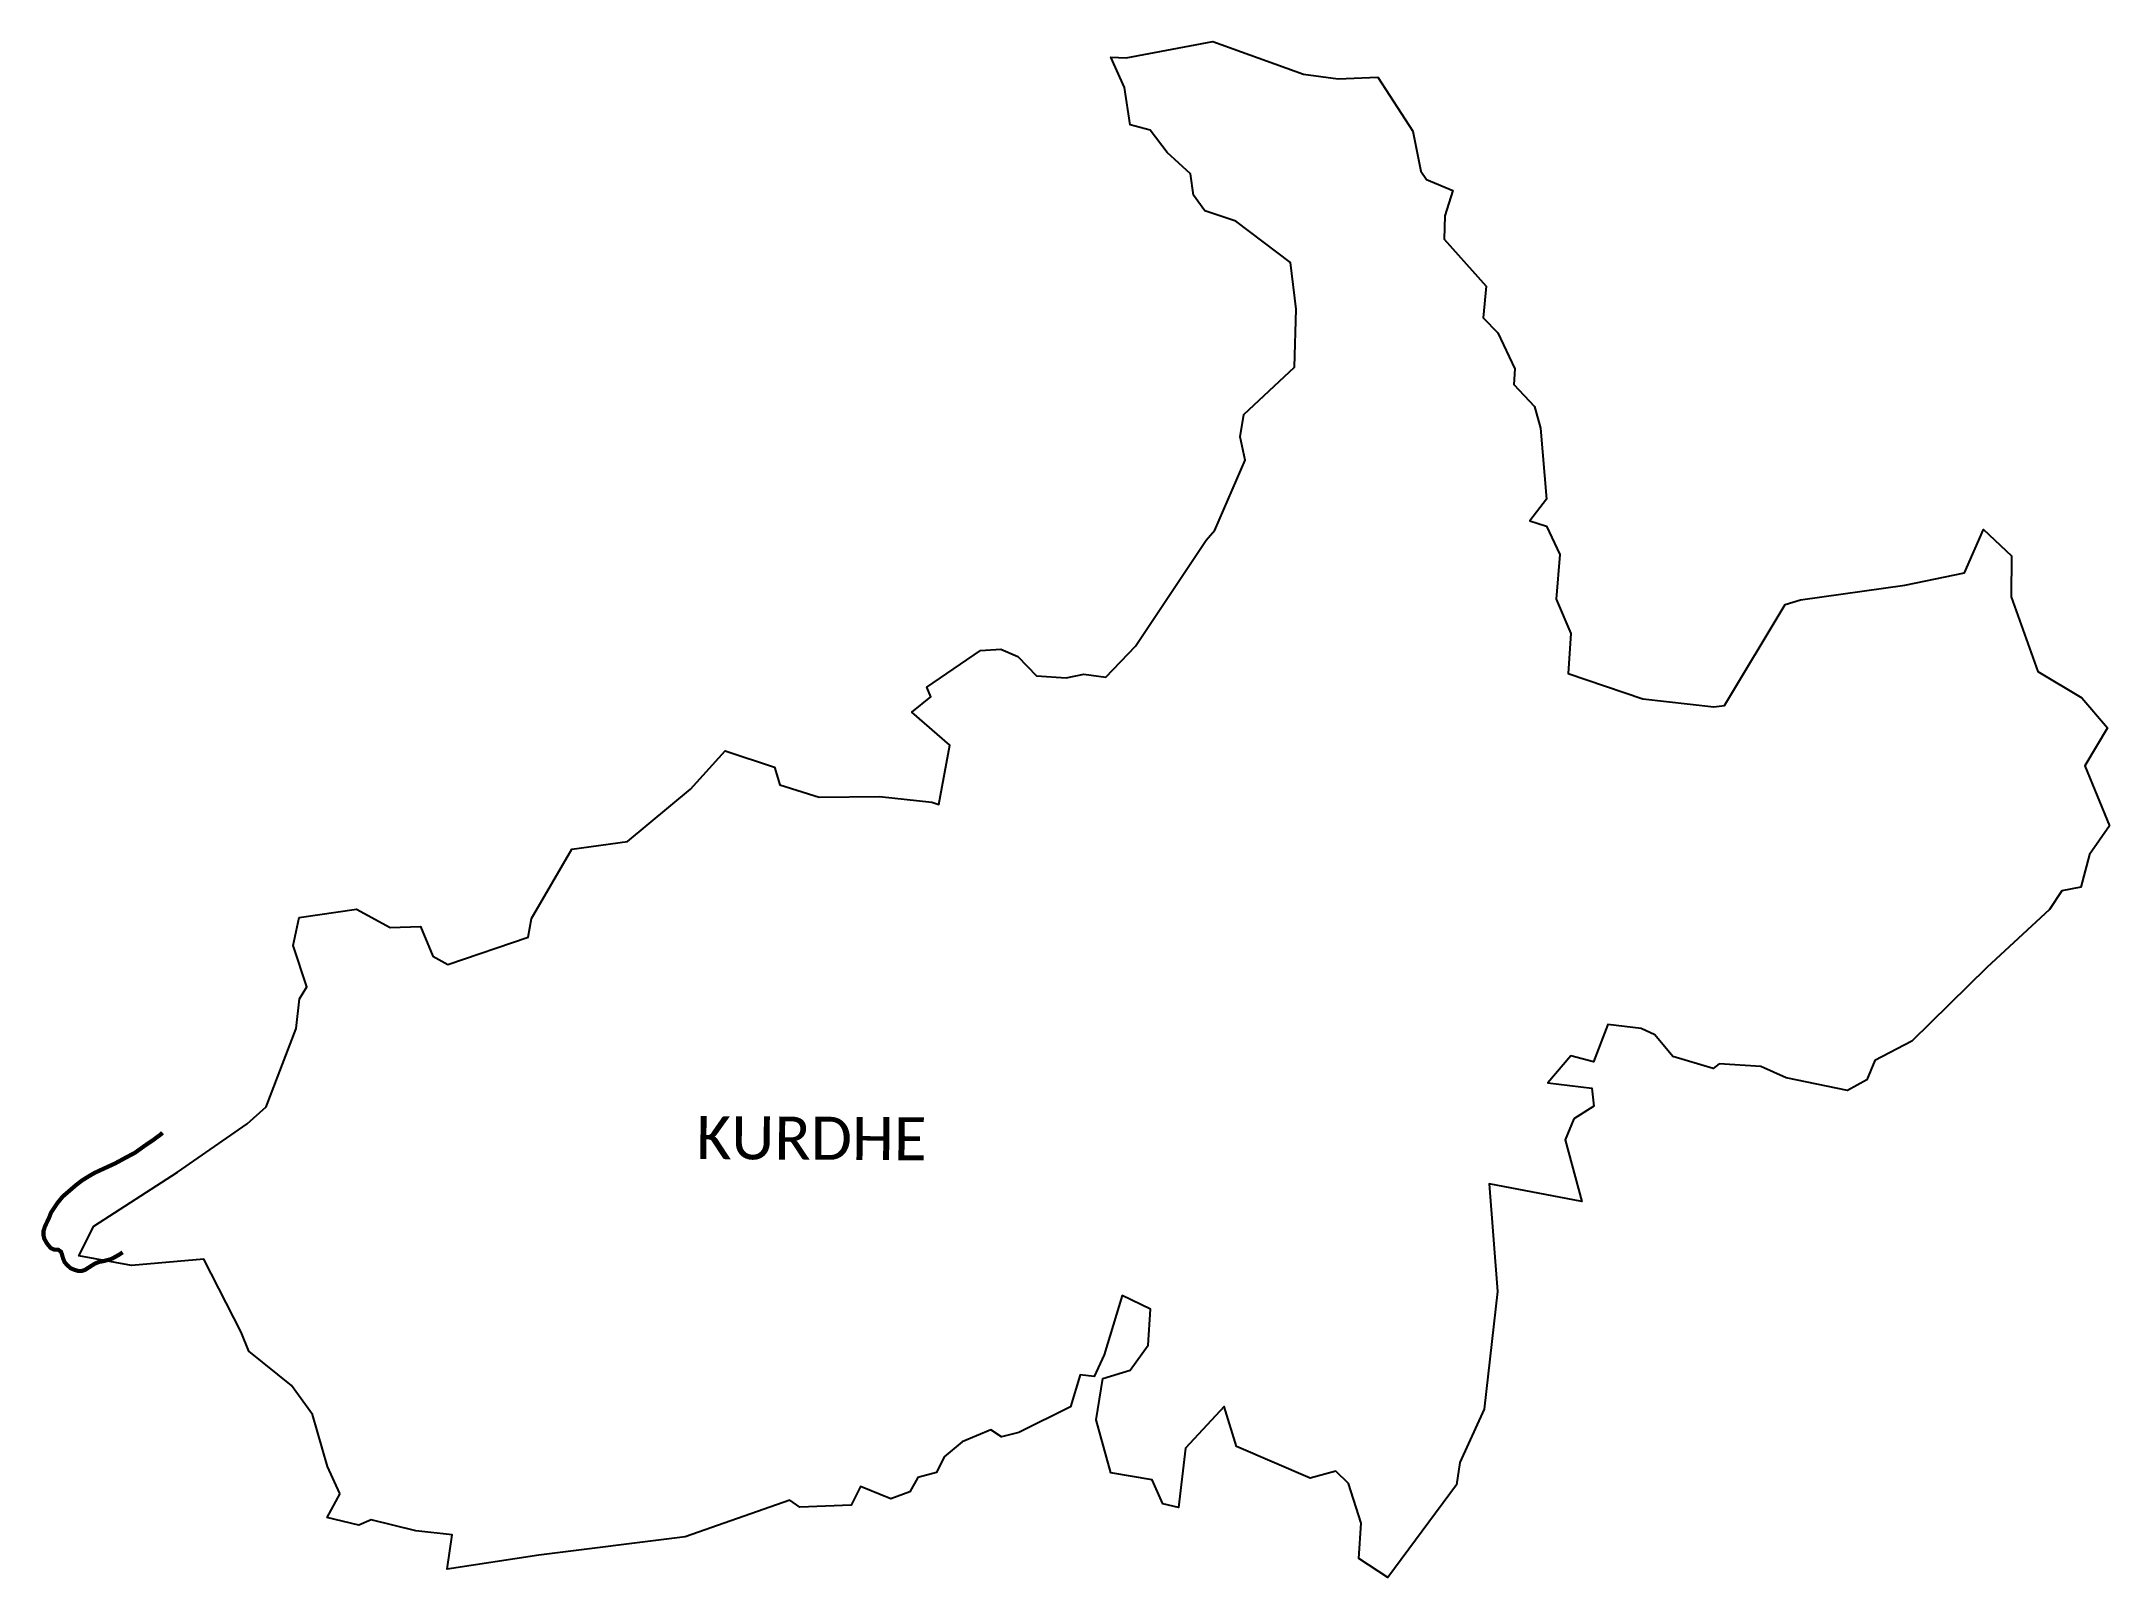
# Model space of a CAD drawing. Header units: metres. Extents: x 317631 to 322630, y 1862300 to 1866015.
import ezdxf

# ---------------------------------------------------------------- set-up
doc = ezdxf.new("R2010")
doc.units = ezdxf.units.M
for name, color, linetype in [('ARTIFICIALLY PROTECTED', 10, 'Continuous'), ('village', 3, 'Continuous'), ('VILLAGE NAME', 250, 'Continuous')]:
    doc.layers.add(name, color=color, linetype=linetype)
doc.styles.get("Standard").update_dxf_attribs({"font": 'calibri.ttf'})

msp = doc.modelspace()

# ---------------------------------------------------------------- linework, layer by layer
at = {"layer": 'ARTIFICIALLY PROTECTED', "const_width": 10, "flags": 128}
msp.add_lwpolyline([(317924, 1863375.5), (317920.6, 1863372), (317901.3, 1863357.7), (317880.6, 1863343.7), (317857.9, 1863327.3), (317830.2, 1863312.5), (317809.6, 1863301.3), (317786.5, 1863290.7), (317761.2, 1863279), (317750, 1863272.7), (317729.5, 1863260.1), (317714.3, 1863248.3), (317682.7, 1863221), (317670.2, 1863205.7), (317654.4, 1863182.1), (317649.4, 1863168.8), (317640.2, 1863149.7), (317636.2, 1863137.4), (317636.2, 1863127.8), (317638.6, 1863118.1), (317645.3, 1863106.8), (317653.6, 1863096.7), (317662, 1863092.8), (317671.7, 1863092.5), (317678.5, 1863087.8), (317681.1, 1863080.8), (317683.5, 1863071.9), (317687.2, 1863062.7), (317692.4, 1863056.4), (317702, 1863047.7), (317711.8, 1863043.7), (317720.2, 1863041.2), (317728.4, 1863041), (317736.6, 1863043.7), (317749.1, 1863051.7), (317760.5, 1863058.9), (317770.2, 1863062.9), (317783.2, 1863065.4), (317797.7, 1863069.1), (317804.5, 1863072.3), (317818.4, 1863080), (317827.6, 1863086.2)], dxfattribs=at)
at = {"layer": 'village', "flags": 128}
msp.add_lwpolyline([(318352.3, 1862503.4), (318321.2, 1862444.9)], dxfattribs=at)
at = {"layer": 'village', "color": 3, "true_color": 0x00ff00}
for points in [[(318352.3, 1862503.4, 0), (318323, 1862568.2, 0), (318286.9, 1862694.3, 0), (318235.4, 1862764.3, 0), (318132.9, 1862847.5, 0), (318114.3, 1862893.4, 0), (318023.9, 1863070, 0), (317849.3, 1863054.6, 0), (317722.1, 1863077.4, 0), (317758.1, 1863149.1, 0), (317960, 1863279.9, 0), (318128.2, 1863397.1, 0), (318174.7, 1863438, 0), (318247.1, 1863627.6, 0), (318254.7, 1863699.3, 0), (318272.6, 1863727.9, 0), (318239.4, 1863828, 0), (318254.3, 1863895.5, 0), (318392.7, 1863915.7, 0), (318473.9, 1863872, 0), (318547.6, 1863874.4, 0), (318577.7, 1863802.3, 0), (318613.8, 1863782.1, 0), (318807.9, 1863848, 0), (318815.5, 1863893.6, 0), (318913.4, 1864061.3, 0), (319047.6, 1864079.4, 0), (319200.4, 1864206.4, 0), (319283.8, 1864298.6, 0), (319403.6, 1864259.5, 0), (319416, 1864216.7, 0), (319511, 1864186.8, 0), (319656.8, 1864188.2, 0), (319783.6, 1864174.4, 0), (319800.3, 1864168.8, 0), (319827.4, 1864312.3, 0), (319734.8, 1864392.6, 0), (319781.3, 1864429.2, 0), (319771.5, 1864453.1, 0), (319900.8, 1864541.7, 0), (319950.3, 1864544.8, 0), (319991.3, 1864527.1, 0), (320036.8, 1864480.3, 0), (320108.1, 1864475.2, 0), (320150.8, 1864484.6, 0), (320204.4, 1864476.8, 0), (320276, 1864551.9, 0), (320447, 1864808.5, 0), (320467.8, 1864832.5, 0), (320540.9, 1865001.8, 0), (320528.8, 1865057.8, 0), (320537.9, 1865112.1, 0), (320660, 1865226.4, 0), (320664, 1865366.7, 0), (320650.1, 1865479.7, 0), (320518.4, 1865579.6, 0), (320443.2, 1865604.6, 0), (320416.4, 1865642.5, 0), (320408.5, 1865694.5, 0), (320352.7, 1865745.6, 0), (320311.2, 1865799.6, 0), (320262.9, 1865812.7, 0), (320249.5, 1865903.3, 0), (320215.8, 1865976.5, 0), (320253.4, 1865974.4, 0), (320462.6, 1866014.5, 0), (320681.9, 1865935.1, 0), (320765.4, 1865923.7, 0), (320861.7, 1865927.9, 0), (320946.3, 1865797.5, 0), (320965.6, 1865700.5, 0), (320979.2, 1865680.1, 0), (321042.5, 1865654, 0), (321023.7, 1865592.9, 0), (321022.1, 1865535.8, 0), (321123.8, 1865422.6, 0), (321116, 1865346.1, 0), (321151.9, 1865310, 0), (321193.1, 1865222.3, 0), (321190.5, 1865185.1, 0), (321240.2, 1865131.4, 0), (321254.5, 1865079.1, 0), (321269.2, 1864907.3, 0), (321228.7, 1864854.8, 0), (321268.9, 1864842, 0), (321301.3, 1864774, 0), (321292.3, 1864665.5, 0), (321327.8, 1864582.8, 0), (321321.4, 1864486.3, 0), (321501.8, 1864424.4, 0), (321674.1, 1864405.7, 0), (321699.7, 1864408.5, 0), (321846.1, 1864652.8, 0), (321883.5, 1864663.9, 0), (322135.1, 1864699.2, 0), (322279.8, 1864729.1, 0), (322325.9, 1864833.8, 0), (322392.9, 1864770.2, 0), (322392.3, 1864671.1, 0), (322456.5, 1864490.7, 0), (322563.6, 1864427.1, 0), (322625, 1864354.7, 0), (322570.4, 1864262.3, 0), (322630.4, 1864117.8, 0)], [(322630.4, 1864117.8, 0), (322581.9, 1864048.6, 0), (322560.7, 1863968.9, 0), (322514.5, 1863960.2, 0), (322485.4, 1863915.5, 0), (322333.3, 1863774.7, 0), (322152.7, 1863597.2, 0), (322062.9, 1863550.4, 0), (322043.8, 1863503.1, 0), (321997, 1863477.5, 0), (321848.3, 1863507.9, 0), (321787, 1863535.3, 0), (321686.3, 1863541.9, 0), (321672.5, 1863530.8, 0), (321574.5, 1863559.9, 0), (321531.5, 1863612.1, 0), (321497.8, 1863627.8, 0), (321417.5, 1863637.5, 0), (321382.6, 1863547, 0), (321328, 1863561.4, 0), (321272.3, 1863495.8, 0), (321378.7, 1863483, 0), (321383.7, 1863439.5, 0), (321335.6, 1863408.7, 0), (321314.4, 1863358.3, 0), (321354.4, 1863209, 0), (321130.8, 1863252.1, 0), (321150.6, 1862991.4, 0), (321118.5, 1862706.9, 0), (321059.8, 1862577.6, 0), (321052, 1862524.1, 0), (320885.8, 1862299.5, 0), (320815.8, 1862345.5, 0), (320821, 1862431.1, 0), (320790.3, 1862526.8, 0), (320760.2, 1862557, 0), (320698, 1862539.8, 0), (320519.7, 1862616.8, 0), (320490, 1862713.5, 0), (320396.7, 1862613, 0), (320379.9, 1862469, 0), (320341.5, 1862478.3, 0), (320315.7, 1862536, 0), (320216.3, 1862552.8, 0), (320180.7, 1862681.1, 0), (320196.5, 1862780.9, 0), (320263.1, 1862801.1, 0), (320306.1, 1862861.4, 0), (320312.2, 1862948.9, 0), (320243.2, 1862981.9, 0), (320200, 1862838.6, 0), (320175.9, 1862785.7, 0), (320141.9, 1862789.7, 0), (320118.3, 1862712.6, 0), (319993.5, 1862650.6, 0), (319951.7, 1862640.2, 0), (319925.8, 1862656.6, 0), (319856.6, 1862627.7, 0), (319813.4, 1862591.6, 0), (319794.8, 1862554.2, 0), (319749.4, 1862541.4, 0), (319730.6, 1862507.3, 0), (319684.3, 1862490.5, 0), (319611.1, 1862519.8, 0), (319588.7, 1862474.9, 0), (319464.6, 1862470, 0), (319439.9, 1862486.8, 0), (319187.3, 1862398.3, 0), (318833.7, 1862353.9, 0), (318611.8, 1862319.8, 0), (318624, 1862402.9, 0), (318536.5, 1862412.7, 0), (318428.1, 1862439.4, 0), (318398.4, 1862426.8, 0), (318321.2, 1862444.9, 0)]]:
    msp.add_polyline3d(points, dxfattribs=at)

# ---------------------------------------------------------------- texts
at = {"layer": 'VILLAGE NAME', "insert": (319214.8, 1863415.8), "char_height": 104.042, "attachment_point": 1, "rotation": 359.6762}
msp.add_mtext_dynamic_manual_height_columns('{\\fCalibri|b0|i0|c0|p34;KURDHE}', width=108.17, gutter_width=520.2, heights=[0], dxfattribs=at)

doc.saveas('drawing.dxf')
